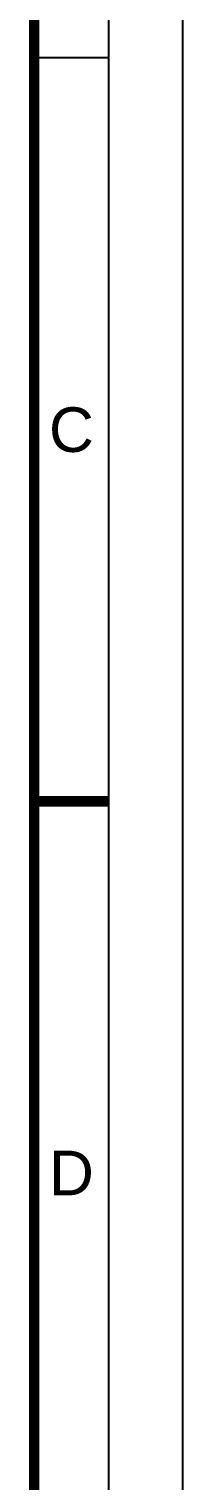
# Model space of a CAD drawing. Header units: millimetres. Extents: x 0 to 420, y 0 to 297.
# Drawn here: x 409.7 to 420, y 102.3 to 199.9 of the extents above; entities that cross this region are included whole.
import ezdxf
from ezdxf.enums import TextEntityAlignment as Align

# ---------------------------------------------------------------- set-up
doc = ezdxf.new("R2010")
doc.units = ezdxf.units.MM
doc.header["$LTSCALE"] = 23.1
doc.layers.get('0').update_dxf_attribs({"linetype": 'CONTINUOUS'})
doc.styles.get("Standard").update_dxf_attribs({"font": 'arial.ttf'})

msp = doc.modelspace()

# ---------------------------------------------------------------- linework, layer by layer
at = {"color": 4, "linetype": 'CONTINUOUS'}
msp.add_line((420, 0), (420, 297), dxfattribs=at)
at = {"color": 2, "linetype": 'CONTINUOUS'}
for p, q in [((415, 292), (415, 5)), ((415, 198), (410, 198))]:
    msp.add_line(p, q, dxfattribs=at)
at = {"color": 3, "linetype": 'CONTINUOUS', "const_width": 0.7}
for points in [[(410, 287), (410, 10)], [(415, 148), (410, 148)]]:
    msp.add_lwpolyline(points, dxfattribs=at)

# ---------------------------------------------------------------- texts
at = {"color": 2, "linetype": 'CONTINUOUS'}
for s, p in [('C', (412.5, 171.5)), ('D', (412.5, 121.5))]:
    msp.add_text(s, height=3, dxfattribs=at).set_placement(p, align=Align.CENTER)

doc.saveas('drawing.dxf')
